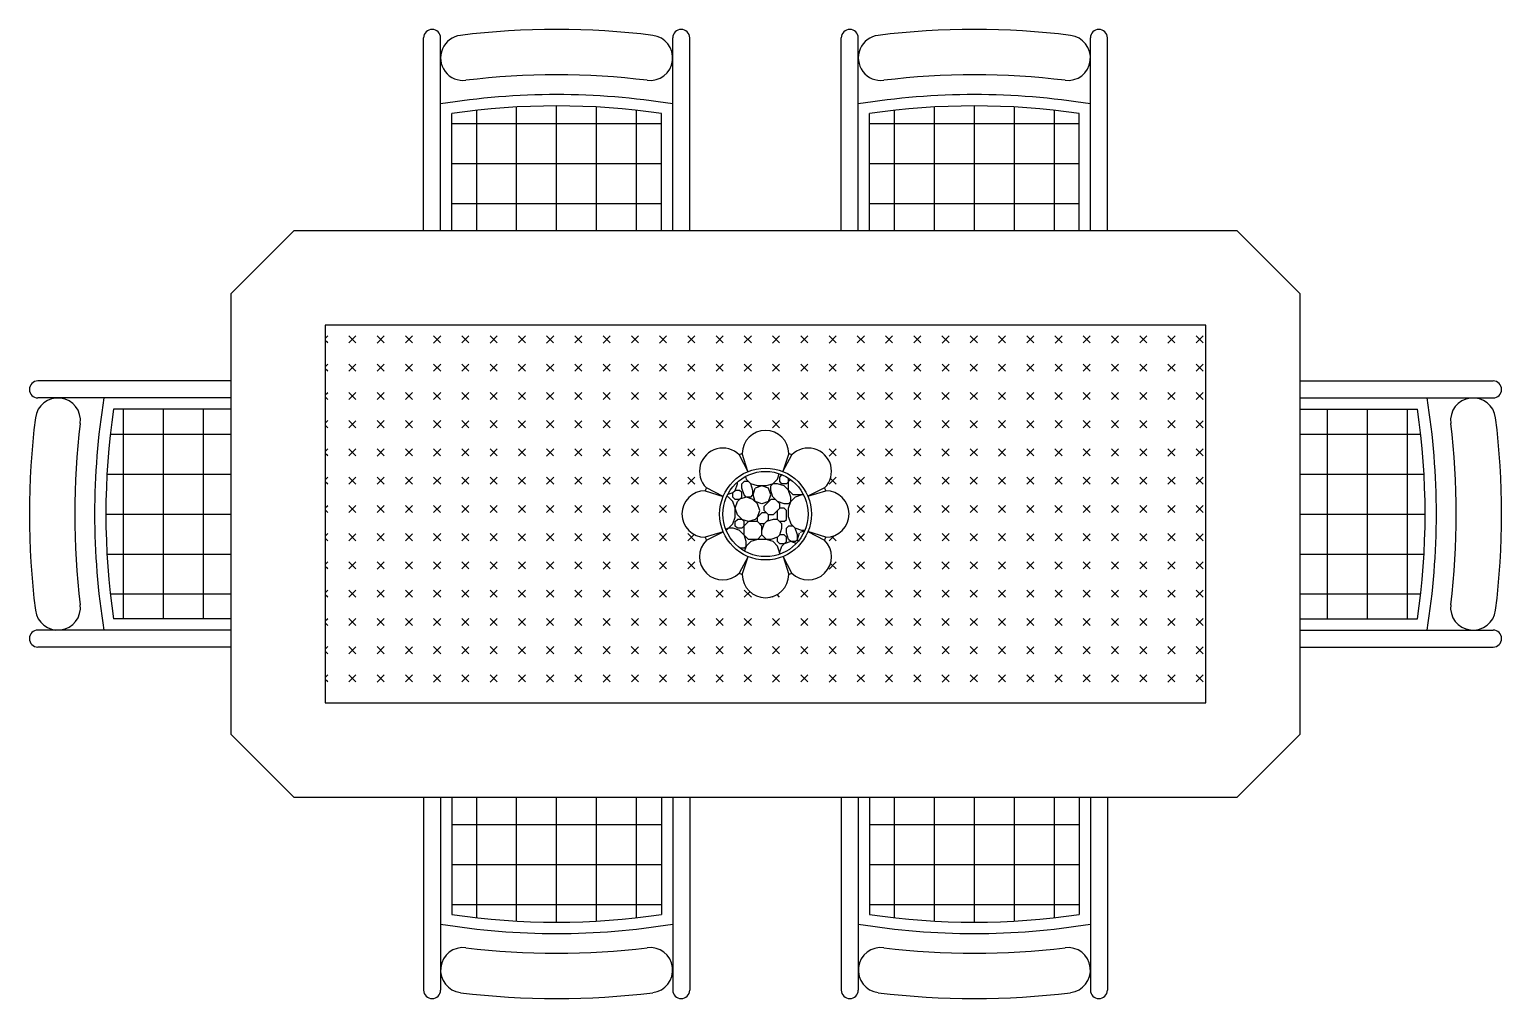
# Model space of a CAD drawing. Header units: millimetres. Extents: x -968.98 to -966.64, y 2610.7 to 2612.24.
import ezdxf

# ---------------------------------------------------------------- set-up
doc = ezdxf.new("R2010")
doc.units = ezdxf.units.MM
doc.header["$LTSCALE"] = 10
doc.layers.add('Móveis_mesas', color=2, linetype='Continuous')

msp = doc.modelspace()

# ---------------------------------------------------------------- hatches: boundary and pattern name
at = {"layer": 'Móveis_mesas'}
h = msp.add_hatch(dxfattribs=at)
h.set_pattern_fill('ANSI37', color=1, scale=0.02, angle=45, style=0)
h.set_pattern_definition([(90, (123.10365, 6.43129), (-0.0635, 7e-18), []), (180, (123.10365, 6.43129), (-7e-18, -0.0635), [])])
h.paths.add_polyline_path([(-967.9772, 2612.1061, 0.074073), (-968.3102, 2612.1061), (-968.3102, 2611.9197), (-967.9772, 2611.9197)])
h = msp.add_hatch(dxfattribs=at)
h.set_pattern_fill('ANSI37', color=1, scale=0.02, angle=45, style=0)
h.set_pattern_definition([(90, (-2058.72695, 6.43129), (0.0635, 7e-18), []), (7e-15, (-2058.72695, 6.43129), (7e-18, -0.0635), [])])
h.paths.add_polyline_path([(-967.6461, 2612.1061, -0.074073), (-967.3131, 2612.1061), (-967.3131, 2611.9197), (-967.6461, 2611.9197)])
h = msp.add_hatch(dxfattribs=at)
h.set_pattern_fill('CROSS,_O', color=1, scale=0.005, angle=45)
h.set_pattern_definition([(45, (119.124857, 37.640933), (3e-18, 0.0449012806), [0.015875, -0.047625]), (135, (119.136083, 37.640933), (-0.0449012806, 3e-18), [0.015875, -0.047625])])
h.paths.add_polyline_path([(-967.1116, 2611.7697), (-968.5116, 2611.7697), (-968.5116, 2611.1697), (-967.1116, 2611.1697)])
h.paths.add_polyline_path([(-967.7157, 2611.4328, -0.01247), (-967.7176, 2611.428, -1), (-967.7699, 2611.3757, -0.01247), (-967.7747, 2611.3737, -1), (-967.8486, 2611.3737, -0.01247), (-967.8534, 2611.3757, -1), (-967.9057, 2611.428, -0.01247), (-967.9076, 2611.4328, -1), (-967.9076, 2611.5067, -0.01247), (-967.9057, 2611.5115, -1), (-967.8534, 2611.5638, -0.01247), (-967.8486, 2611.5657, -1), (-967.7747, 2611.5657, -0.01247), (-967.7699, 2611.5638, -1), (-967.7176, 2611.5115, -0.01247), (-967.7157, 2611.5067, -1)], flags=16)
h.paths.add_polyline_path([(-967.8846, 2611.4697, -1), (-967.7387, 2611.4697, -1)], flags=0)
h.paths.add_polyline_path([(-967.8793, 2611.4697, -1), (-967.744, 2611.4697, -1)], flags=0)
h = msp.add_hatch(dxfattribs=at)
h.set_pattern_fill('ANSI37', color=1, scale=0.02, angle=135, style=0)
h.set_pattern_definition([(180, (1636.826806, 3702.71708), (-1e-17, -0.0635), []), (270, (1636.826806, 3702.71708), (0.0635, -1e-17), [])])
h.paths.add_polyline_path([(-968.848, 2611.6362, 0.074073), (-968.848, 2611.3032), (-968.6616, 2611.3032), (-968.6616, 2611.6362)])
h = msp.add_hatch(dxfattribs=at)
h.set_pattern_fill('ANSI37', color=1, scale=0.02, angle=135, style=0)
h.set_pattern_definition([(7e-15, (-3572.450104, 3702.71708), (1e-17, -0.0635), []), (270, (-3572.450104, 3702.71708), (-0.0635, -1e-17), [])])
h.paths.add_polyline_path([(-966.7753, 2611.6362, -0.074073), (-966.7753, 2611.3032), (-966.9616, 2611.3032), (-966.9616, 2611.6362)])
h = msp.add_hatch(dxfattribs=at)
h.set_pattern_fill('PEDRA6,_O', color=1, scale=0.1, angle=45, pattern_type=2)
h.set_pattern_definition([(45, (123.48518, 6.38079), (-0.070710678, 0.070710678), [0.005, -0.015, 0.005, -0.075]), (45, (123.49579, 6.40554), (-0.070710678, 0.070710678), [0.005, -0.095]), (45, (123.45336, 6.37725), (-0.070710678, 0.070710678), [0.01, -0.09]), (45, (123.43215, 6.36311), (-0.070710678, 0.070710678), [0.015, -0.085]), (45, (123.46397, 6.402), (-0.070710678, 0.070710678), [0.01, -0.01, 0.015, -0.065]), (45, (123.44983, 6.40907), (-0.070710678, 0.070710678), [0.015, -0.085]), (45, (123.42861, 6.39493), (-0.070710678, 0.070710678), [0.015, -0.035, 0.015, -0.035]), (45, (123.40387, 6.3914), (-0.070710678, 0.070710678), [0.015, -0.005, 0.005, -0.075]), (45, (123.44276, 6.44443), (-0.070710678, 0.070710678), [0.005, -0.095]), (45, (123.42154, 6.43736), (-0.070710678, 0.070710678), [0.01, -0.09]), (135, (123.37205, 6.39493), (-0.070710678, -0.070710678), [0.01, -0.09]), (135, (123.42861, 6.35251), (-0.070710678, -0.070710678), [0.005, -0.01, 0.015, -0.07]), (135, (123.43922, 6.37725), (-0.070710678, -0.070710678), [0.02, -0.005, 0.005, -0.07]), (135, (123.43215, 6.40554), (-0.070710678, -0.070710678), [0.015, -0.085]), (135, (123.46751, 6.37725), (-0.070710678, -0.070710678), [0.01, -0.09]), (135, (123.41447, 6.43736), (-0.070710678, -0.070710678), [0.01, -0.09]), (135, (123.46043, 6.39847), (-0.070710678, -0.070710678), [0.01, -0.05, 0.005, -0.035]), (135, (123.43569, 6.44443), (-0.070710678, -0.070710678), [0.005, -0.005, 0.005, -0.085]), (135, (123.47104, 6.41614), (-0.070710678, -0.070710678), [0.01, -0.015, 0.01, -0.065]), (135, (123.49225, 6.402), (-0.070710678, -0.070710678), [0.01, -0.09]), (90, (123.43215, 6.3419), (-0.0707106781, 0.0707106781), [0.0141421, -0.02828427, 0.0212132, -0.0777817862]), (90, (123.428615, 6.33836), (-0.0707106781, 0.0707106781), [0.0141421356, -0.1272792206]), (90, (123.460435, 6.384325), (-0.0707106781, 0.0707106781), [0.0141421356, -0.1272792206]), (90, (123.41801, 6.41261), (-0.0707106781, 0.0707106781), [0.0141421356, -0.1272792206]), (90, (123.48518, 6.409074), (-0.0707106781, 0.0707106781), [0.0141421356, -0.1272792206]), (90, (123.41801, 6.35604), (-0.0707106781, 0.0707106781), [0.0070710678, -0.1343502884]), (90, (123.403866, 6.384325), (-0.0707106781, 0.0707106781), [0.0070710678, -0.1343502884]), (90, (123.435686, 6.36665), (-0.0707106781, 0.0707106781), [0.0070710678, -0.1343502884]), (90, (123.41801, 6.39847), (-0.0707106781, 0.0707106781), [0.0070710678, -0.1343502884]), (90, (123.453364, 6.40554), (-0.0707106781, 0.0707106781), [0.0070710678, -0.1343502884]), (90, (123.41447, 6.44443), (-0.0707106781, 0.0707106781), [0.0070710678, -0.1343502884]), (90, (123.428615, 6.44443), (-0.0707106781, 0.0707106781), [0.0070710678, -0.1343502884]), (90, (123.47104, 6.409074), (-0.0707106781, 0.0707106781), [0.0070710678, -0.1343502884]), (90, (123.492255, 6.39493), (-0.0707106781, 0.0707106781), [0.0070710678, -0.1343502884]), (90, (123.46397, 6.423216), (-0.0707106781, 0.0707106781), [0.0070710678, -0.1343502884]), (90, (123.428615, 6.45857), (-0.0707106781, 0.0707106781), [0.0070710678, -0.1343502884]), (90, (123.44629, 6.447964), (-0.0707106781, 0.0707106781), [0.0070710678, -0.1343502884]), (180, (123.42508, 6.44089), (-0.0707106781, -0.0707106781), [0.0070710678, -0.1343502884]), (180, (123.42508, 6.455036), (-0.0707106781, -0.0707106781), [0.0070710678, -0.1343502884]), (180, (123.44276, 6.44443), (-0.0707106781, -0.0707106781), [0.0070710678, -0.1343502884]), (180, (123.43922, 6.46918), (-0.0707106781, -0.0707106781), [0.0070710678, -0.1343502884]), (180, (123.428615, 6.409074), (-0.0707106781, -0.0707106781), [0.0070710678, -0.1343502884]), (180, (123.428615, 6.39493), (-0.0707106781, -0.0707106781), [0.0070710678, -0.1343502884]), (180, (123.42508, 6.35604), (-0.0707106781, -0.0707106781), [0.0070710678, -0.1343502884]), (180, (123.43215, 6.36311), (-0.0707106781, -0.0707106781), [0.0070710678, -0.1343502884]), (180, (123.41447, 6.39493), (-0.0707106781, -0.0707106781), [0.0070710678, -0.1343502884]), (180, (123.41094, 6.37018), (-0.0707106781, -0.0707106781), [0.0070710678, -0.1343502884]), (180, (123.46397, 6.402), (-0.0707106781, -0.0707106781), [0.0070710678, -0.1343502884]), (180, (123.467506, 6.41968), (-0.0707106781, -0.0707106781), [0.0070710678, -0.1343502884]), (180, (123.48518, 6.409074), (-0.0707106781, -0.0707106781), [0.0070710678, -0.1343502884]), (180, (123.47811, 6.416145), (-0.0707106781, -0.0707106781), [0.0070710678, -0.1343502884]), (180, (123.49579, 6.40554), (-0.0707106781, -0.0707106781), [0.0070710678, -0.1343502884]), (180, (123.396795, 6.391396), (-0.0707106781, -0.0707106781), [0.0141421356, -0.1272792206]), (180, (123.453364, 6.40554), (-0.0707106781, -0.0707106781), [0.0141421356, -0.1272792206]), (180, (123.47458, 6.377254), (-0.0707106781, -0.0707106781), [0.035355339, -0.1060660172]), (71.5650512, (123.40033, 6.366647), (0.0707106781, 0.07071067815), [0.01118, -0.2124267978]), (71.5650512, (123.43215, 6.35604), (0.0707106781, 0.07071067815), [0.01118, -0.2124267978]), (71.5650512, (123.414473, 6.402003), (0.0707106781, 0.07071067815), [0.01118, -0.2124267978]), (71.5650512, (123.48872, 6.384325), (0.0707106781, 0.07071067815), [0.01118, -0.2124267978]), (71.5650512, (123.460435, 6.391396), (0.0707106781, 0.07071067815), [0.01118, -0.2124267978]), (71.5650512, (123.453364, 6.41261), (0.0707106781, 0.07071067815), [0.01118, -0.2124267978]), (71.5650512, (123.41801, 6.42675), (0.0707106781, 0.07071067815), [0.01118, -0.2124267978]), (71.5650512, (123.446293, 6.447964), (0.0707106781, 0.07071067815), [0.01118, -0.2124267978]), (108.4349488, (123.4074, 6.37372), (-0.0707106781, 0.07071067815), [0.01118, -0.2124267978]), (108.4349488, (123.403866, 6.377254), (-0.0707106781, 0.07071067815), [0.01118, -0.2124267978]), (108.4349488, (123.421544, 6.416145), (-0.0707106781, 0.07071067815), [0.02236, -0.2012467977]), (108.4349488, (123.44983, 6.43736), (-0.0707106781, 0.07071067815), [0.01118, -0.2124267978]), (108.4349488, (123.4569, 6.423216), (-0.0707106781, 0.07071067815), [0.01118, -0.2124267978]), (108.4349488, (123.435686, 6.37372), (-0.0707106781, 0.07071067815), [0.01118, -0.2124267978]), (108.4349488, (123.43215, 6.447964), (-0.0707106781, 0.07071067815), [0.01118, -0.2124267978]), (108.4349488, (123.446293, 6.455036), (-0.0707106781, 0.07071067815), [0.01118, -0.2124267978]), (161.5650512, (123.382653, 6.391396), (-0.07071067815, 0.0707106781), [0.01118, -0.2124267978]), (161.5650512, (123.478112, 6.37372), (-0.07071067815, 0.0707106781), [0.01118, -0.2124267978]), (161.5650512, (123.40033, 6.38786), (-0.07071067815, 0.0707106781), [0.01118, -0.2124267978]), (161.5650512, (123.460435, 6.433822), (-0.07071067815, 0.0707106781), [0.01118, -0.2124267978]), (161.5650512, (123.43922, 6.40554), (-0.07071067815, 0.0707106781), [0.01118, -0.2124267978]), (161.5650512, (123.446293, 6.440893), (-0.07071067815, 0.0707106781), [0.01118, -0.2124267978]), (161.5650512, (123.42508, 6.391396), (-0.07071067815, 0.0707106781), [0.01118, -0.2124267978]), (161.5650512, (123.42508, 6.36311), (-0.07071067815, 0.0707106781), [0.01118, -0.2124267978]), (198.4349488, (123.389724, 6.391396), (-0.07071067815, -0.0707106781), [0.01118, -0.2124267978]), (198.4349488, (123.453364, 6.377254), (-0.07071067815, -0.0707106781), [0.01118, -0.2124267978]), (198.4349488, (123.4074, 6.39493), (-0.07071067815, -0.0707106781), [0.01118, -0.2124267978]), (198.4349488, (123.478112, 6.409074), (-0.07071067815, -0.0707106781), [0.01118, -0.2124267978]), (198.4349488, (123.485184, 6.38079), (-0.07071067815, -0.0707106781), [0.01118, -0.2124267978]), (198.4349488, (123.435686, 6.44443), (-0.07071067815, -0.0707106781), [0.01118, -0.2124267978]), (198.4349488, (123.44983, 6.409074), (-0.07071067815, -0.0707106781), [0.01118, -0.2124267978]), (198.4349488, (123.389724, 6.391396), (-0.07071067815, -0.0707106781), [0.01118, -0.2124267978]), (198.4349488, (123.47104, 6.43736), (-0.07071067815, -0.0707106781), [0.01118, -0.2124267978]), (288.4349488, (123.43215, 6.3419), (0.0707106781, -0.07071067815), [0.01118, -0.2124267978])])
h.paths.add_polyline_path([(-967.744, 2611.4697, 1), (-967.8793, 2611.4697, 1)])
h = msp.add_hatch(dxfattribs=at)
h.set_pattern_fill('ANSI37', color=1, scale=0.02, angle=45, style=0)
h.set_pattern_definition([(270, (123.10365, 5216.5082), (-0.0635, -7e-18), []), (180, (123.10365, 5216.5082), (-7e-18, 0.0635), [])])
h.paths.add_polyline_path([(-967.9772, 2610.8334, -0.074073), (-968.3102, 2610.8334), (-968.3102, 2611.0197), (-967.9772, 2611.0197)])
h = msp.add_hatch(dxfattribs=at)
h.set_pattern_fill('ANSI37', color=1, scale=0.02, angle=45, style=0)
h.set_pattern_definition([(270, (-2058.72695, 5216.5082), (0.0635, -7e-18), []), (360, (-2058.72695, 5216.5082), (7e-18, 0.0635), [])])
h.paths.add_polyline_path([(-967.6461, 2610.8334, 0.074073), (-967.3131, 2610.8334), (-967.3131, 2611.0197), (-967.6461, 2611.0197)])

# ---------------------------------------------------------------- linework, layer by layer
for p, q in [((-968.3552, 2611.9197), (-968.3552, 2612.2264)), ((-968.3282, 2611.9197), (-968.3282, 2612.2264)), ((-967.9592, 2611.9197), (-967.9592, 2612.2264)), ((-967.9322, 2611.9197), (-967.9322, 2612.2264)), ((-967.6911, 2611.9197), (-967.6911, 2612.2264)), ((-967.6641, 2611.9197), (-967.6641, 2612.2264)), ((-967.2951, 2611.9197), (-967.2951, 2612.2264)), ((-967.2681, 2611.9197), (-967.2681, 2612.2264)), ((-968.3102, 2611.9197), (-968.3102, 2612.1061)), ((-967.9772, 2611.9197), (-967.9772, 2612.1061)), ((-967.6461, 2611.9197), (-967.6461, 2612.1061)), ((-967.3131, 2611.9197), (-967.3131, 2612.1061)), ((-968.6616, 2611.6812), (-968.9683, 2611.6812)), ((-966.9616, 2611.6812), (-966.655, 2611.6812)), ((-968.6616, 2611.6542), (-968.9683, 2611.6542)), ((-968.6616, 2611.6362), (-968.848, 2611.6362)), ((-966.9616, 2611.6542), (-966.655, 2611.6542)), ((-966.9616, 2611.6362), (-966.7753, 2611.6362)), ((-968.6616, 2611.2852), (-968.9683, 2611.2852)), ((-968.6616, 2611.3032), (-968.848, 2611.3032)), ((-966.9616, 2611.3032), (-966.7753, 2611.3032)), ((-966.9616, 2611.2852), (-966.655, 2611.2852)), ((-968.6616, 2611.2582), (-968.9683, 2611.2582)), ((-966.9616, 2611.2582), (-966.655, 2611.2582)), ((-968.3552, 2611.0197), (-968.3552, 2610.7131)), ((-968.3282, 2611.0197), (-968.3282, 2610.7131)), ((-968.3102, 2611.0197), (-968.3102, 2610.8334)), ((-967.9772, 2611.0197), (-967.9772, 2610.8334)), ((-967.9592, 2611.0197), (-967.9592, 2610.7131)), ((-967.9322, 2611.0197), (-967.9322, 2610.7131)), ((-967.6911, 2611.0197), (-967.6911, 2610.7131)), ((-967.6641, 2611.0197), (-967.6641, 2610.7131)), ((-967.6461, 2611.0197), (-967.6461, 2610.8334)), ((-967.3131, 2611.0197), (-967.3131, 2610.8334)), ((-967.2951, 2611.0197), (-967.2951, 2610.7131)), ((-967.2681, 2611.0197), (-967.2681, 2610.7131))]:
    msp.add_line(p, q, dxfattribs=at)
at = {"layer": 'Móveis_mesas', "color": 1}
for p, q in [((-967.8534, 2611.5638), (-967.8398, 2611.5371)), ((-967.8398, 2611.5371), (-967.8486, 2611.5657)), ((-967.7747, 2611.5657), (-967.784, 2611.5373)), ((-967.784, 2611.5373), (-967.7699, 2611.5638)), ((-967.9076, 2611.5067), (-967.8792, 2611.4974)), ((-967.8792, 2611.4974), (-967.9057, 2611.5115)), ((-967.7176, 2611.5115), (-967.7443, 2611.4979)), ((-967.7443, 2611.4979), (-967.7157, 2611.5067)), ((-967.879, 2611.4416), (-967.9076, 2611.4328)), ((-967.9057, 2611.428), (-967.879, 2611.4416)), ((-967.7441, 2611.4421), (-967.7176, 2611.428)), ((-967.7157, 2611.4328), (-967.7441, 2611.4421)), ((-967.8393, 2611.4022), (-967.8534, 2611.3757)), ((-967.8486, 2611.3737), (-967.8393, 2611.4022)), ((-967.7835, 2611.4024), (-967.7747, 2611.3737)), ((-967.7699, 2611.3757), (-967.7835, 2611.4024))]:
    msp.add_line(p, q, dxfattribs=at)
at = {"layer": 'Móveis_mesas'}
msp.add_lwpolyline([(-968.5616, 2611.0197), (-967.0616, 2611.0197), (-966.9616, 2611.1197), (-966.9616, 2611.8197), (-967.0616, 2611.9197), (-968.5616, 2611.9197), (-968.6616, 2611.8197), (-968.6616, 2611.1197)], close=True, dxfattribs=at)
at = {"layer": 'Móveis_mesas', "color": 1}
msp.add_lwpolyline([(-968.5116, 2611.1697), (-967.1116, 2611.1697), (-967.1116, 2611.7697), (-968.5116, 2611.7697)], close=True, dxfattribs=at)
msp.add_lwpolyline([(-967.8534, 2611.3757, 0.01247), (-967.8486, 2611.3737, 1), (-967.7747, 2611.3737, 0.01247), (-967.7699, 2611.3757, 1), (-967.7176, 2611.428, 0.01247), (-967.7157, 2611.4328, 1), (-967.7157, 2611.5067, 0.01247), (-967.7176, 2611.5115, 1), (-967.7699, 2611.5638, 0.01247), (-967.7747, 2611.5657, 1), (-967.8486, 2611.5657, 0.01247), (-967.8534, 2611.5638, 1), (-967.9057, 2611.5115, 0.01247), (-967.9076, 2611.5067, 1), (-967.9076, 2611.4328, 0.01247), (-967.9057, 2611.428, 1)], format="xyb", close=True, dxfattribs=at)
for radius in [0.073, 0.0677]:
    msp.add_circle((-967.8116, 2611.4697), radius, dxfattribs=at)
at = {"layer": 'Móveis_mesas'}
for centre, radius, start, end in [((-968.3417, 2612.2264), 0.0135, 0, 180), ((-968.2922, 2612.1948), 0.036, 97.0171, 277.0171), ((-968.1437, 2610.9883), 1.2516, 82.9829, 97.0171), ((-967.9952, 2612.1948), 0.036, 262.9829, 82.9829), ((-967.9457, 2612.2264), 0.0135, 0, 180), ((-967.6776, 2612.2264), 0.0135, 0, 180), ((-967.6281, 2612.1948), 0.036, 97.0171, 277.0171), ((-967.4796, 2610.9883), 1.2516, 82.9829, 97.0171), ((-967.3311, 2612.1948), 0.036, 262.9829, 82.9829), ((-967.2816, 2612.2264), 0.0135, 0, 180), ((-968.1437, 2610.9883), 1.1796, 82.9829, 97.0171), ((-967.4796, 2610.9883), 1.1796, 82.9829, 97.0171), ((-968.1437, 2610.9883), 1.1481, 80.7521, 99.2479), ((-967.4796, 2610.9883), 1.1481, 80.7521, 99.2479), ((-968.1437, 2610.9883), 1.1301, 81.5274, 98.4726), ((-967.4796, 2610.9883), 1.1301, 81.5274, 98.4726), ((-968.9683, 2611.6677), 0.0135, 90, 270), ((-966.655, 2611.6677), 0.0135, 270, 90), ((-968.9367, 2611.6182), 0.036, 352.9829, 172.9829), ((-967.7302, 2611.4697), 1.1481, 170.7521, 189.2479), ((-967.7302, 2611.4697), 1.1301, 171.5274, 188.4726), ((-967.8931, 2611.4697), 1.1301, 351.5274, 8.4726), ((-967.8931, 2611.4697), 1.1481, 350.7521, 9.2479), ((-966.6866, 2611.6182), 0.036, 7.0171, 187.0171), ((-967.7302, 2611.4697), 1.2516, 172.9829, 187.0171), ((-967.7302, 2611.4697), 1.1796, 172.9829, 187.0171), ((-967.8931, 2611.4697), 1.1796, 352.9829, 7.0171), ((-967.8931, 2611.4697), 1.2516, 352.9829, 7.0171), ((-968.9367, 2611.3212), 0.036, 187.0171, 7.0171), ((-966.6866, 2611.3212), 0.036, 172.9829, 352.9829), ((-968.9683, 2611.2717), 0.0135, 90, 270), ((-966.655, 2611.2717), 0.0135, 270, 90), ((-968.1437, 2611.9511), 1.1481, 260.7521, 279.2479), ((-968.1437, 2611.9511), 1.1301, 261.5274, 278.4726), ((-967.4796, 2611.9511), 1.1481, 260.7521, 279.2479), ((-967.4796, 2611.9511), 1.1301, 261.5274, 278.4726), ((-968.2922, 2610.7447), 0.036, 82.9829, 262.9829), ((-968.1437, 2611.9511), 1.1796, 262.9829, 277.0171), ((-967.9952, 2610.7447), 0.036, 277.0171, 97.0171), ((-967.6281, 2610.7447), 0.036, 82.9829, 262.9829), ((-967.4796, 2611.9511), 1.1796, 262.9829, 277.0171), ((-967.3311, 2610.7447), 0.036, 277.0171, 97.0171), ((-968.3417, 2610.7131), 0.0135, 180, 0), ((-968.1437, 2611.9511), 1.2516, 262.9829, 277.0171), ((-967.9457, 2610.7131), 0.0135, 180, 0), ((-967.6776, 2610.7131), 0.0135, 180, 0), ((-967.4796, 2611.9511), 1.2516, 262.9829, 277.0171), ((-967.2816, 2610.7131), 0.0135, 180, 0)]:
    msp.add_arc(centre, radius, start, end, dxfattribs=at)

doc.saveas('drawing.dxf')
